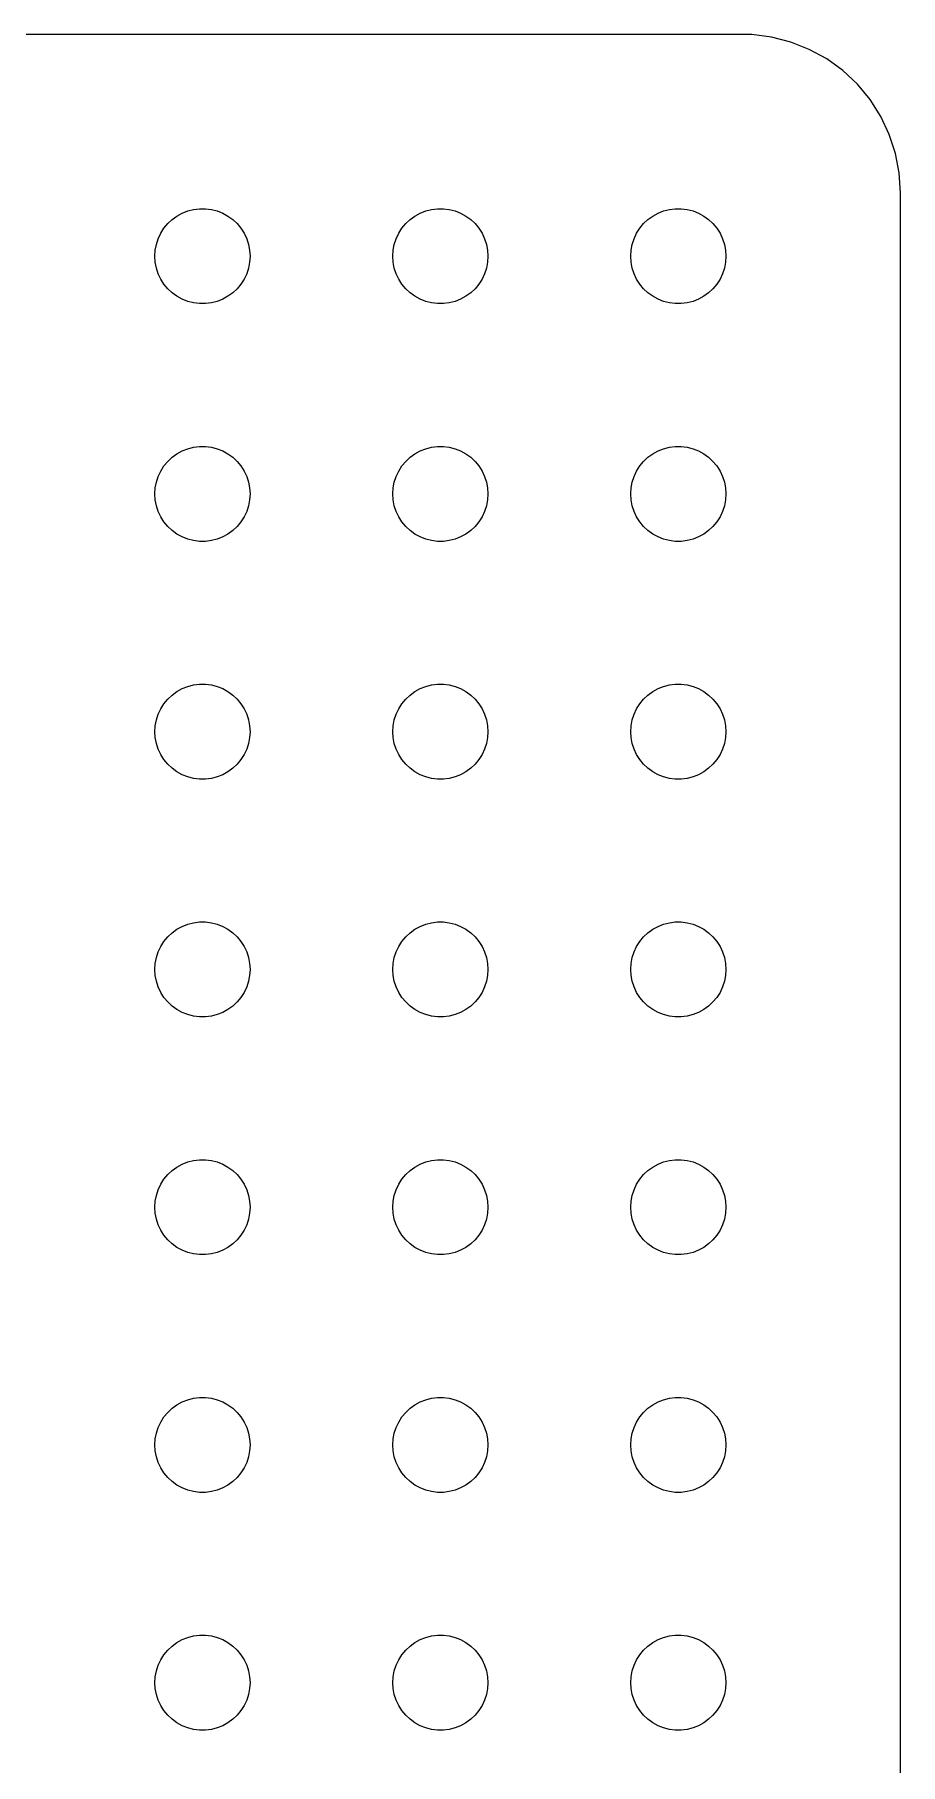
# Model space of a CAD drawing. Header units: metres. Extents: x -104 to 104, y -104 to 104.
# Drawn here: x 77.2 to 104.5, y 49.9 to 104.5 of the extents above; entities that cross this region are included whole.
import ezdxf

# ---------------------------------------------------------------- set-up
doc = ezdxf.new("R2010")
doc.units = ezdxf.units.M

msp = doc.modelspace()

# ---------------------------------------------------------------- linework, layer by layer
for p, q in [((99.8139, 104.49), (-99.8139, 104.49)), ((100.437, 104.411), (99.8139, 104.49)), ((101.045, 104.255), (100.437, 104.411)), ((101.629, 104.024), (101.045, 104.255)), ((102.179, 103.722), (101.629, 104.024)), ((102.687, 103.353), (102.179, 103.722)), ((103.145, 102.923), (102.687, 103.353)), ((103.545, 102.439), (103.145, 102.923)), ((103.882, 101.909), (103.545, 102.439)), ((104.149, 101.341), (103.882, 101.909)), ((104.343, 100.743), (104.149, 101.341)), ((104.461, 100.127), (104.343, 100.743)), ((104.5, 99.5), (104.461, 100.127)), ((104.5, -99.5), (104.5, 99.5)), ((81.6963, 98.7665), (81.8613, 98.8572)), ((81.8613, 98.8572), (82.0365, 98.9266)), ((82.0365, 98.9266), (82.2189, 98.9734)), ((82.2189, 98.9734), (82.4058, 98.997)), ((82.4058, 98.997), (82.5942, 98.997)), ((82.5942, 98.997), (82.7811, 98.9734)), ((82.7811, 98.9734), (82.9635, 98.9266)), ((82.9635, 98.9266), (83.1387, 98.8572)), ((83.1387, 98.8572), (83.3037, 98.7665)), ((89.1963, 98.7665), (89.3613, 98.8572)), ((89.3613, 98.8572), (89.5365, 98.9266)), ((89.5365, 98.9266), (89.7189, 98.9734)), ((89.7189, 98.9734), (89.9058, 98.997)), ((89.9058, 98.997), (90.0942, 98.997)), ((90.0942, 98.997), (90.2811, 98.9734)), ((90.2811, 98.9734), (90.4635, 98.9266)), ((90.4635, 98.9266), (90.6387, 98.8572)), ((90.6387, 98.8572), (90.8037, 98.7665)), ((96.6963, 98.7665), (96.8613, 98.8572)), ((96.8613, 98.8572), (97.0365, 98.9266)), ((97.0365, 98.9266), (97.2189, 98.9734)), ((97.2189, 98.9734), (97.4058, 98.997)), ((97.4058, 98.997), (97.5942, 98.997)), ((97.5942, 98.997), (97.7811, 98.9734)), ((97.7811, 98.9734), (97.9635, 98.9266)), ((97.9635, 98.9266), (98.1387, 98.8572)), ((98.1387, 98.8572), (98.3037, 98.7665)), ((81.1053, 98.0522), (81.1855, 98.2226)), ((81.1855, 98.2226), (81.2865, 98.3817)), ((81.2865, 98.3817), (81.4065, 98.5268)), ((81.4065, 98.5268), (81.5439, 98.6558)), ((81.5439, 98.6558), (81.6963, 98.7665)), ((83.3037, 98.7665), (83.4561, 98.6558)), ((83.4561, 98.6558), (83.5934, 98.5268)), ((83.5934, 98.5268), (83.7135, 98.3817)), ((83.7135, 98.3817), (83.8145, 98.2226)), ((83.8145, 98.2226), (83.8947, 98.0522)), ((88.6053, 98.0522), (88.6855, 98.2226)), ((88.6855, 98.2226), (88.7865, 98.3817)), ((88.7865, 98.3817), (88.9065, 98.5268)), ((88.9065, 98.5268), (89.0439, 98.6558)), ((89.0439, 98.6558), (89.1963, 98.7665)), ((90.8037, 98.7665), (90.9561, 98.6558)), ((90.9561, 98.6558), (91.0934, 98.5268)), ((91.0934, 98.5268), (91.2135, 98.3817)), ((91.2135, 98.3817), (91.3145, 98.2226)), ((91.3145, 98.2226), (91.3947, 98.0522)), ((96.1053, 98.0522), (96.1855, 98.2226)), ((96.1855, 98.2226), (96.2865, 98.3817)), ((96.2865, 98.3817), (96.4065, 98.5268)), ((96.4065, 98.5268), (96.5439, 98.6558)), ((96.5439, 98.6558), (96.6963, 98.7665)), ((98.3037, 98.7665), (98.4561, 98.6558)), ((98.4561, 98.6558), (98.5934, 98.5268)), ((98.5934, 98.5268), (98.7135, 98.3817)), ((98.7135, 98.3817), (98.8145, 98.2226)), ((98.8145, 98.2226), (98.8947, 98.0522)), ((81, 97.5), (81.0118, 97.688)), ((81.0118, 97.688), (81.0471, 97.873)), ((81.0471, 97.873), (81.1053, 98.0522)), ((83.8947, 98.0522), (83.9529, 97.873)), ((83.9529, 97.873), (83.9882, 97.688)), ((83.9882, 97.688), (84, 97.5)), ((88.5, 97.5), (88.5118, 97.688)), ((88.5118, 97.688), (88.5471, 97.873)), ((88.5471, 97.873), (88.6053, 98.0522)), ((91.3947, 98.0522), (91.4529, 97.873)), ((91.4529, 97.873), (91.4882, 97.688)), ((91.4882, 97.688), (91.5, 97.5)), ((96, 97.5), (96.0118, 97.688)), ((96.0118, 97.688), (96.0471, 97.873)), ((96.0471, 97.873), (96.1053, 98.0522)), ((98.8947, 98.0522), (98.9529, 97.873)), ((98.9529, 97.873), (98.9882, 97.688)), ((98.9882, 97.688), (99, 97.5)), ((81.0118, 97.312), (81, 97.5)), ((81.0471, 97.127), (81.0118, 97.312)), ((83.9882, 97.312), (83.9529, 97.127)), ((84, 97.5), (83.9882, 97.312)), ((88.5118, 97.312), (88.5, 97.5)), ((88.5471, 97.127), (88.5118, 97.312)), ((91.4882, 97.312), (91.4529, 97.127)), ((91.5, 97.5), (91.4882, 97.312)), ((96.0118, 97.312), (96, 97.5)), ((96.0471, 97.127), (96.0118, 97.312)), ((98.9882, 97.312), (98.9529, 97.127)), ((99, 97.5), (98.9882, 97.312)), ((81.1053, 96.9478), (81.0471, 97.127)), ((81.1855, 96.7774), (81.1053, 96.9478)), ((81.2865, 96.6183), (81.1855, 96.7774)), ((81.4065, 96.4732), (81.2865, 96.6183)), ((83.7135, 96.6183), (83.5934, 96.4732)), ((83.8145, 96.7774), (83.7135, 96.6183)), ((83.8947, 96.9478), (83.8145, 96.7774)), ((83.9529, 97.127), (83.8947, 96.9478)), ((88.6053, 96.9478), (88.5471, 97.127)), ((88.6855, 96.7774), (88.6053, 96.9478)), ((88.7865, 96.6183), (88.6855, 96.7774)), ((88.9065, 96.4732), (88.7865, 96.6183)), ((91.2135, 96.6183), (91.0934, 96.4732)), ((91.3145, 96.7774), (91.2135, 96.6183)), ((91.3947, 96.9478), (91.3145, 96.7774)), ((91.4529, 97.127), (91.3947, 96.9478)), ((96.1053, 96.9478), (96.0471, 97.127)), ((96.1855, 96.7774), (96.1053, 96.9478)), ((96.2865, 96.6183), (96.1855, 96.7774)), ((96.4065, 96.4732), (96.2865, 96.6183)), ((98.7135, 96.6183), (98.5934, 96.4732)), ((98.8145, 96.7774), (98.7135, 96.6183)), ((98.8947, 96.9478), (98.8145, 96.7774)), ((98.9529, 97.127), (98.8947, 96.9478)), ((81.5439, 96.3442), (81.4065, 96.4732)), ((81.6963, 96.2335), (81.5439, 96.3442)), ((81.8613, 96.1428), (81.6963, 96.2335)), ((82.0365, 96.0734), (81.8613, 96.1428)), ((82.2189, 96.0266), (82.0365, 96.0734)), ((82.9635, 96.0734), (82.7811, 96.0266)), ((83.1387, 96.1428), (82.9635, 96.0734)), ((83.3037, 96.2335), (83.1387, 96.1428)), ((83.4561, 96.3442), (83.3037, 96.2335)), ((83.5934, 96.4732), (83.4561, 96.3442)), ((89.0439, 96.3442), (88.9065, 96.4732)), ((89.1963, 96.2335), (89.0439, 96.3442)), ((89.3613, 96.1428), (89.1963, 96.2335)), ((89.5365, 96.0734), (89.3613, 96.1428)), ((89.7189, 96.0266), (89.5365, 96.0734)), ((90.4635, 96.0734), (90.2811, 96.0266)), ((90.6387, 96.1428), (90.4635, 96.0734)), ((90.8037, 96.2335), (90.6387, 96.1428)), ((90.9561, 96.3442), (90.8037, 96.2335)), ((91.0934, 96.4732), (90.9561, 96.3442)), ((96.5439, 96.3442), (96.4065, 96.4732)), ((96.6963, 96.2335), (96.5439, 96.3442)), ((96.8613, 96.1428), (96.6963, 96.2335)), ((97.0365, 96.0734), (96.8613, 96.1428)), ((97.2189, 96.0266), (97.0365, 96.0734)), ((97.9635, 96.0734), (97.7811, 96.0266)), ((98.1387, 96.1428), (97.9635, 96.0734)), ((98.3037, 96.2335), (98.1387, 96.1428)), ((98.4561, 96.3442), (98.3037, 96.2335)), ((98.5934, 96.4732), (98.4561, 96.3442)), ((82.4058, 96.003), (82.2189, 96.0266)), ((82.5942, 96.003), (82.4058, 96.003)), ((82.7811, 96.0266), (82.5942, 96.003)), ((89.9058, 96.003), (89.7189, 96.0266)), ((90.0942, 96.003), (89.9058, 96.003)), ((90.2811, 96.0266), (90.0942, 96.003)), ((97.4058, 96.003), (97.2189, 96.0266)), ((97.5942, 96.003), (97.4058, 96.003)), ((97.7811, 96.0266), (97.5942, 96.003)), ((81.4065, 91.0268), (81.5439, 91.1558)), ((81.5439, 91.1558), (81.6963, 91.2665)), ((81.6963, 91.2665), (81.8613, 91.3572)), ((81.8613, 91.3572), (82.0365, 91.4266)), ((82.0365, 91.4266), (82.2189, 91.4734)), ((82.2189, 91.4734), (82.4058, 91.497)), ((82.4058, 91.497), (82.5942, 91.497)), ((82.5942, 91.497), (82.7811, 91.4734)), ((82.7811, 91.4734), (82.9635, 91.4266)), ((82.9635, 91.4266), (83.1387, 91.3572)), ((83.1387, 91.3572), (83.3037, 91.2665)), ((83.3037, 91.2665), (83.4561, 91.1558)), ((83.4561, 91.1558), (83.5934, 91.0268)), ((88.9065, 91.0268), (89.0439, 91.1558)), ((89.0439, 91.1558), (89.1963, 91.2665)), ((89.1963, 91.2665), (89.3613, 91.3572)), ((89.3613, 91.3572), (89.5365, 91.4266)), ((89.5365, 91.4266), (89.7189, 91.4734)), ((89.7189, 91.4734), (89.9058, 91.497)), ((89.9058, 91.497), (90.0942, 91.497)), ((90.0942, 91.497), (90.2811, 91.4734)), ((90.2811, 91.4734), (90.4635, 91.4266)), ((90.4635, 91.4266), (90.6387, 91.3572)), ((90.6387, 91.3572), (90.8037, 91.2665)), ((90.8037, 91.2665), (90.9561, 91.1558)), ((90.9561, 91.1558), (91.0934, 91.0268)), ((96.4065, 91.0268), (96.5439, 91.1558)), ((96.5439, 91.1558), (96.6963, 91.2665)), ((96.6963, 91.2665), (96.8613, 91.3572)), ((96.8613, 91.3572), (97.0365, 91.4266)), ((97.0365, 91.4266), (97.2189, 91.4734)), ((97.2189, 91.4734), (97.4058, 91.497)), ((97.4058, 91.497), (97.5942, 91.497)), ((97.5942, 91.497), (97.7811, 91.4734)), ((97.7811, 91.4734), (97.9635, 91.4266)), ((97.9635, 91.4266), (98.1387, 91.3572)), ((98.1387, 91.3572), (98.3037, 91.2665)), ((98.3037, 91.2665), (98.4561, 91.1558)), ((98.4561, 91.1558), (98.5934, 91.0268)), ((81.1053, 90.5522), (81.1855, 90.7226)), ((81.1855, 90.7226), (81.2865, 90.8817)), ((81.2865, 90.8817), (81.4065, 91.0268)), ((83.5934, 91.0268), (83.7135, 90.8817)), ((83.7135, 90.8817), (83.8145, 90.7226)), ((83.8145, 90.7226), (83.8947, 90.5522)), ((88.6053, 90.5522), (88.6855, 90.7226)), ((88.6855, 90.7226), (88.7865, 90.8817)), ((88.7865, 90.8817), (88.9065, 91.0268)), ((91.0934, 91.0268), (91.2135, 90.8817)), ((91.2135, 90.8817), (91.3145, 90.7226)), ((91.3145, 90.7226), (91.3947, 90.5522)), ((96.1053, 90.5522), (96.1855, 90.7226)), ((96.1855, 90.7226), (96.2865, 90.8817)), ((96.2865, 90.8817), (96.4065, 91.0268)), ((98.5934, 91.0268), (98.7135, 90.8817)), ((98.7135, 90.8817), (98.8145, 90.7226)), ((98.8145, 90.7226), (98.8947, 90.5522)), ((81, 90), (81.0118, 90.188)), ((81.0118, 90.188), (81.0471, 90.373)), ((81.0471, 90.373), (81.1053, 90.5522)), ((83.8947, 90.5522), (83.9529, 90.373)), ((83.9529, 90.373), (83.9882, 90.188)), ((83.9882, 90.188), (84, 90)), ((88.5, 90), (88.5118, 90.188)), ((88.5118, 90.188), (88.5471, 90.373)), ((88.5471, 90.373), (88.6053, 90.5522)), ((91.3947, 90.5522), (91.4529, 90.373)), ((91.4529, 90.373), (91.4882, 90.188)), ((91.4882, 90.188), (91.5, 90)), ((96, 90), (96.0118, 90.188)), ((96.0118, 90.188), (96.0471, 90.373)), ((96.0471, 90.373), (96.1053, 90.5522)), ((98.8947, 90.5522), (98.9529, 90.373)), ((98.9529, 90.373), (98.9882, 90.188)), ((98.9882, 90.188), (99, 90)), ((81.0118, 89.812), (81, 90)), ((81.0471, 89.627), (81.0118, 89.812)), ((81.1053, 89.4478), (81.0471, 89.627)), ((83.9529, 89.627), (83.8947, 89.4478)), ((83.9882, 89.812), (83.9529, 89.627)), ((84, 90), (83.9882, 89.812)), ((88.5118, 89.812), (88.5, 90)), ((88.5471, 89.627), (88.5118, 89.812)), ((88.6053, 89.4478), (88.5471, 89.627)), ((91.4529, 89.627), (91.3947, 89.4478)), ((91.4882, 89.812), (91.4529, 89.627)), ((91.5, 90), (91.4882, 89.812)), ((96.0118, 89.812), (96, 90)), ((96.0471, 89.627), (96.0118, 89.812)), ((96.1053, 89.4478), (96.0471, 89.627)), ((98.9529, 89.627), (98.8947, 89.4478)), ((98.9882, 89.812), (98.9529, 89.627)), ((99, 90), (98.9882, 89.812)), ((81.1855, 89.2774), (81.1053, 89.4478)), ((81.2865, 89.1183), (81.1855, 89.2774)), ((81.4065, 88.9732), (81.2865, 89.1183)), ((81.5439, 88.8442), (81.4065, 88.9732)), ((83.5934, 88.9732), (83.4561, 88.8442)), ((83.7135, 89.1183), (83.5934, 88.9732)), ((83.8145, 89.2774), (83.7135, 89.1183)), ((83.8947, 89.4478), (83.8145, 89.2774)), ((88.6855, 89.2774), (88.6053, 89.4478)), ((88.7865, 89.1183), (88.6855, 89.2774)), ((88.9065, 88.9732), (88.7865, 89.1183)), ((89.0439, 88.8442), (88.9065, 88.9732)), ((91.0934, 88.9732), (90.9561, 88.8442)), ((91.2135, 89.1183), (91.0934, 88.9732)), ((91.3145, 89.2774), (91.2135, 89.1183)), ((91.3947, 89.4478), (91.3145, 89.2774)), ((96.1855, 89.2774), (96.1053, 89.4478)), ((96.2865, 89.1183), (96.1855, 89.2774)), ((96.4065, 88.9732), (96.2865, 89.1183)), ((96.5439, 88.8442), (96.4065, 88.9732)), ((98.5934, 88.9732), (98.4561, 88.8442)), ((98.7135, 89.1183), (98.5934, 88.9732)), ((98.8145, 89.2774), (98.7135, 89.1183)), ((98.8947, 89.4478), (98.8145, 89.2774)), ((81.6963, 88.7335), (81.5439, 88.8442)), ((81.8613, 88.6428), (81.6963, 88.7335)), ((82.0365, 88.5734), (81.8613, 88.6428)), ((82.2189, 88.5266), (82.0365, 88.5734)), ((82.4058, 88.503), (82.2189, 88.5266)), ((82.5942, 88.503), (82.4058, 88.503)), ((82.7811, 88.5266), (82.5942, 88.503)), ((82.9635, 88.5734), (82.7811, 88.5266)), ((83.1387, 88.6428), (82.9635, 88.5734)), ((83.3037, 88.7335), (83.1387, 88.6428)), ((83.4561, 88.8442), (83.3037, 88.7335)), ((89.1963, 88.7335), (89.0439, 88.8442)), ((89.3613, 88.6428), (89.1963, 88.7335)), ((89.5365, 88.5734), (89.3613, 88.6428)), ((89.7189, 88.5266), (89.5365, 88.5734)), ((89.9058, 88.503), (89.7189, 88.5266)), ((90.0942, 88.503), (89.9058, 88.503)), ((90.2811, 88.5266), (90.0942, 88.503)), ((90.4635, 88.5734), (90.2811, 88.5266)), ((90.6387, 88.6428), (90.4635, 88.5734)), ((90.8037, 88.7335), (90.6387, 88.6428)), ((90.9561, 88.8442), (90.8037, 88.7335)), ((96.6963, 88.7335), (96.5439, 88.8442)), ((96.8613, 88.6428), (96.6963, 88.7335)), ((97.0365, 88.5734), (96.8613, 88.6428)), ((97.2189, 88.5266), (97.0365, 88.5734)), ((97.4058, 88.503), (97.2189, 88.5266)), ((97.5942, 88.503), (97.4058, 88.503)), ((97.7811, 88.5266), (97.5942, 88.503)), ((97.9635, 88.5734), (97.7811, 88.5266)), ((98.1387, 88.6428), (97.9635, 88.5734)), ((98.3037, 88.7335), (98.1387, 88.6428)), ((98.4561, 88.8442), (98.3037, 88.7335)), ((81.2865, 83.3817), (81.4065, 83.5268)), ((81.4065, 83.5268), (81.5439, 83.6558)), ((81.5439, 83.6558), (81.6963, 83.7665)), ((81.6963, 83.7665), (81.8613, 83.8572)), ((81.8613, 83.8572), (82.0365, 83.9266)), ((82.0365, 83.9266), (82.2189, 83.9734)), ((82.2189, 83.9734), (82.4058, 83.997)), ((82.4058, 83.997), (82.5942, 83.997)), ((82.5942, 83.997), (82.7811, 83.9734)), ((82.7811, 83.9734), (82.9635, 83.9266)), ((82.9635, 83.9266), (83.1387, 83.8572)), ((83.1387, 83.8572), (83.3037, 83.7665)), ((83.3037, 83.7665), (83.4561, 83.6558)), ((83.4561, 83.6558), (83.5934, 83.5268)), ((83.5934, 83.5268), (83.7135, 83.3817)), ((88.7865, 83.3817), (88.9065, 83.5268)), ((88.9065, 83.5268), (89.0439, 83.6558)), ((89.0439, 83.6558), (89.1963, 83.7665)), ((89.1963, 83.7665), (89.3613, 83.8572)), ((89.3613, 83.8572), (89.5365, 83.9266)), ((89.5365, 83.9266), (89.7189, 83.9734)), ((89.7189, 83.9734), (89.9058, 83.997)), ((89.9058, 83.997), (90.0942, 83.997)), ((90.0942, 83.997), (90.2811, 83.9734)), ((90.2811, 83.9734), (90.4635, 83.9266)), ((90.4635, 83.9266), (90.6387, 83.8572)), ((90.6387, 83.8572), (90.8037, 83.7665)), ((90.8037, 83.7665), (90.9561, 83.6558)), ((90.9561, 83.6558), (91.0934, 83.5268)), ((91.0934, 83.5268), (91.2135, 83.3817)), ((96.2865, 83.3817), (96.4065, 83.5268)), ((96.4065, 83.5268), (96.5439, 83.6558)), ((96.5439, 83.6558), (96.6963, 83.7665)), ((96.6963, 83.7665), (96.8613, 83.8572)), ((96.8613, 83.8572), (97.0365, 83.9266)), ((97.0365, 83.9266), (97.2189, 83.9734)), ((97.2189, 83.9734), (97.4058, 83.997)), ((97.4058, 83.997), (97.5942, 83.997)), ((97.5942, 83.997), (97.7811, 83.9734)), ((97.7811, 83.9734), (97.9635, 83.9266)), ((97.9635, 83.9266), (98.1387, 83.8572)), ((98.1387, 83.8572), (98.3037, 83.7665)), ((98.3037, 83.7665), (98.4561, 83.6558)), ((98.4561, 83.6558), (98.5934, 83.5268)), ((98.5934, 83.5268), (98.7135, 83.3817)), ((81.0471, 82.873), (81.1053, 83.0522)), ((81.1053, 83.0522), (81.1855, 83.2226)), ((81.1855, 83.2226), (81.2865, 83.3817)), ((83.7135, 83.3817), (83.8145, 83.2226)), ((83.8145, 83.2226), (83.8947, 83.0522)), ((83.8947, 83.0522), (83.9529, 82.873)), ((88.5471, 82.873), (88.6053, 83.0522)), ((88.6053, 83.0522), (88.6855, 83.2226)), ((88.6855, 83.2226), (88.7865, 83.3817)), ((91.2135, 83.3817), (91.3145, 83.2226)), ((91.3145, 83.2226), (91.3947, 83.0522)), ((91.3947, 83.0522), (91.4529, 82.873)), ((96.0471, 82.873), (96.1053, 83.0522)), ((96.1053, 83.0522), (96.1855, 83.2226)), ((96.1855, 83.2226), (96.2865, 83.3817)), ((98.7135, 83.3817), (98.8145, 83.2226)), ((98.8145, 83.2226), (98.8947, 83.0522)), ((98.8947, 83.0522), (98.9529, 82.873)), ((81, 82.5), (81.0118, 82.688)), ((81.0118, 82.312), (81, 82.5)), ((81.0118, 82.688), (81.0471, 82.873)), ((83.9529, 82.873), (83.9882, 82.688)), ((83.9882, 82.688), (84, 82.5)), ((84, 82.5), (83.9882, 82.312)), ((88.5, 82.5), (88.5118, 82.688)), ((88.5118, 82.312), (88.5, 82.5)), ((88.5118, 82.688), (88.5471, 82.873)), ((91.4529, 82.873), (91.4882, 82.688)), ((91.4882, 82.688), (91.5, 82.5)), ((91.5, 82.5), (91.4882, 82.312)), ((96, 82.5), (96.0118, 82.688)), ((96.0118, 82.312), (96, 82.5)), ((96.0118, 82.688), (96.0471, 82.873)), ((98.9529, 82.873), (98.9882, 82.688)), ((98.9882, 82.688), (99, 82.5)), ((99, 82.5), (98.9882, 82.312)), ((81.0471, 82.127), (81.0118, 82.312)), ((81.1053, 81.9478), (81.0471, 82.127)), ((81.1855, 81.7774), (81.1053, 81.9478)), ((83.8947, 81.9478), (83.8145, 81.7774)), ((83.9529, 82.127), (83.8947, 81.9478)), ((83.9882, 82.312), (83.9529, 82.127)), ((88.5471, 82.127), (88.5118, 82.312)), ((88.6053, 81.9478), (88.5471, 82.127)), ((88.6855, 81.7774), (88.6053, 81.9478)), ((91.3947, 81.9478), (91.3145, 81.7774)), ((91.4529, 82.127), (91.3947, 81.9478)), ((91.4882, 82.312), (91.4529, 82.127)), ((96.0471, 82.127), (96.0118, 82.312)), ((96.1053, 81.9478), (96.0471, 82.127)), ((96.1855, 81.7774), (96.1053, 81.9478)), ((98.8947, 81.9478), (98.8145, 81.7774)), ((98.9529, 82.127), (98.8947, 81.9478)), ((98.9882, 82.312), (98.9529, 82.127)), ((81.2865, 81.6183), (81.1855, 81.7774)), ((81.4065, 81.4732), (81.2865, 81.6183)), ((81.5439, 81.3442), (81.4065, 81.4732)), ((81.6963, 81.2335), (81.5439, 81.3442)), ((83.4561, 81.3442), (83.3037, 81.2335)), ((83.5934, 81.4732), (83.4561, 81.3442)), ((83.7135, 81.6183), (83.5934, 81.4732)), ((83.8145, 81.7774), (83.7135, 81.6183)), ((88.7865, 81.6183), (88.6855, 81.7774)), ((88.9065, 81.4732), (88.7865, 81.6183)), ((89.0439, 81.3442), (88.9065, 81.4732)), ((89.1963, 81.2335), (89.0439, 81.3442)), ((90.9561, 81.3442), (90.8037, 81.2335)), ((91.0934, 81.4732), (90.9561, 81.3442)), ((91.2135, 81.6183), (91.0934, 81.4732)), ((91.3145, 81.7774), (91.2135, 81.6183)), ((96.2865, 81.6183), (96.1855, 81.7774)), ((96.4065, 81.4732), (96.2865, 81.6183)), ((96.5439, 81.3442), (96.4065, 81.4732)), ((96.6963, 81.2335), (96.5439, 81.3442)), ((98.4561, 81.3442), (98.3037, 81.2335)), ((98.5934, 81.4732), (98.4561, 81.3442)), ((98.7135, 81.6183), (98.5934, 81.4732)), ((98.8145, 81.7774), (98.7135, 81.6183)), ((81.8613, 81.1428), (81.6963, 81.2335)), ((82.0365, 81.0734), (81.8613, 81.1428)), ((82.2189, 81.0266), (82.0365, 81.0734)), ((82.4058, 81.003), (82.2189, 81.0266)), ((82.5942, 81.003), (82.4058, 81.003)), ((82.7811, 81.0266), (82.5942, 81.003)), ((82.9635, 81.0734), (82.7811, 81.0266)), ((83.1387, 81.1428), (82.9635, 81.0734)), ((83.3037, 81.2335), (83.1387, 81.1428)), ((89.3613, 81.1428), (89.1963, 81.2335)), ((89.5365, 81.0734), (89.3613, 81.1428)), ((89.7189, 81.0266), (89.5365, 81.0734)), ((89.9058, 81.003), (89.7189, 81.0266)), ((90.0942, 81.003), (89.9058, 81.003)), ((90.2811, 81.0266), (90.0942, 81.003)), ((90.4635, 81.0734), (90.2811, 81.0266)), ((90.6387, 81.1428), (90.4635, 81.0734)), ((90.8037, 81.2335), (90.6387, 81.1428)), ((96.8613, 81.1428), (96.6963, 81.2335)), ((97.0365, 81.0734), (96.8613, 81.1428)), ((97.2189, 81.0266), (97.0365, 81.0734)), ((97.4058, 81.003), (97.2189, 81.0266)), ((97.5942, 81.003), (97.4058, 81.003)), ((97.7811, 81.0266), (97.5942, 81.003)), ((97.9635, 81.0734), (97.7811, 81.0266)), ((98.1387, 81.1428), (97.9635, 81.0734)), ((98.3037, 81.2335), (98.1387, 81.1428)), ((81.8613, 76.3572), (82.0365, 76.4266)), ((82.0365, 76.4266), (82.2189, 76.4734)), ((82.2189, 76.4734), (82.4058, 76.497)), ((82.4058, 76.497), (82.5942, 76.497)), ((82.5942, 76.497), (82.7811, 76.4734)), ((82.7811, 76.4734), (82.9635, 76.4266)), ((82.9635, 76.4266), (83.1387, 76.3572)), ((89.3613, 76.3572), (89.5365, 76.4266)), ((89.5365, 76.4266), (89.7189, 76.4734)), ((89.7189, 76.4734), (89.9058, 76.497)), ((89.9058, 76.497), (90.0942, 76.497)), ((90.0942, 76.497), (90.2811, 76.4734)), ((90.2811, 76.4734), (90.4635, 76.4266)), ((90.4635, 76.4266), (90.6387, 76.3572)), ((96.8613, 76.3572), (97.0365, 76.4266)), ((97.0365, 76.4266), (97.2189, 76.4734)), ((97.2189, 76.4734), (97.4058, 76.497)), ((97.4058, 76.497), (97.5942, 76.497)), ((97.5942, 76.497), (97.7811, 76.4734)), ((97.7811, 76.4734), (97.9635, 76.4266)), ((97.9635, 76.4266), (98.1387, 76.3572)), ((81.1855, 75.7226), (81.2865, 75.8817)), ((81.2865, 75.8817), (81.4065, 76.0268)), ((81.4065, 76.0268), (81.5439, 76.1558)), ((81.5439, 76.1558), (81.6963, 76.2665)), ((81.6963, 76.2665), (81.8613, 76.3572)), ((83.1387, 76.3572), (83.3037, 76.2665)), ((83.3037, 76.2665), (83.4561, 76.1558)), ((83.4561, 76.1558), (83.5934, 76.0268)), ((83.5934, 76.0268), (83.7135, 75.8817)), ((83.7135, 75.8817), (83.8145, 75.7226)), ((88.6855, 75.7226), (88.7865, 75.8817)), ((88.7865, 75.8817), (88.9065, 76.0268)), ((88.9065, 76.0268), (89.0439, 76.1558)), ((89.0439, 76.1558), (89.1963, 76.2665)), ((89.1963, 76.2665), (89.3613, 76.3572)), ((90.6387, 76.3572), (90.8037, 76.2665)), ((90.8037, 76.2665), (90.9561, 76.1558)), ((90.9561, 76.1558), (91.0934, 76.0268)), ((91.0934, 76.0268), (91.2135, 75.8817)), ((91.2135, 75.8817), (91.3145, 75.7226)), ((96.1855, 75.7226), (96.2865, 75.8817)), ((96.2865, 75.8817), (96.4065, 76.0268)), ((96.4065, 76.0268), (96.5439, 76.1558)), ((96.5439, 76.1558), (96.6963, 76.2665)), ((96.6963, 76.2665), (96.8613, 76.3572)), ((98.1387, 76.3572), (98.3037, 76.2665)), ((98.3037, 76.2665), (98.4561, 76.1558)), ((98.4561, 76.1558), (98.5934, 76.0268)), ((98.5934, 76.0268), (98.7135, 75.8817)), ((98.7135, 75.8817), (98.8145, 75.7226)), ((81.0118, 75.188), (81.0471, 75.373)), ((81.0471, 75.373), (81.1053, 75.5522)), ((81.1053, 75.5522), (81.1855, 75.7226)), ((83.8145, 75.7226), (83.8947, 75.5522)), ((83.8947, 75.5522), (83.9529, 75.373)), ((83.9529, 75.373), (83.9882, 75.188)), ((88.5118, 75.188), (88.5471, 75.373)), ((88.5471, 75.373), (88.6053, 75.5522)), ((88.6053, 75.5522), (88.6855, 75.7226)), ((91.3145, 75.7226), (91.3947, 75.5522)), ((91.3947, 75.5522), (91.4529, 75.373)), ((91.4529, 75.373), (91.4882, 75.188)), ((96.0118, 75.188), (96.0471, 75.373)), ((96.0471, 75.373), (96.1053, 75.5522)), ((96.1053, 75.5522), (96.1855, 75.7226)), ((98.8145, 75.7226), (98.8947, 75.5522)), ((98.8947, 75.5522), (98.9529, 75.373)), ((98.9529, 75.373), (98.9882, 75.188)), ((81, 75), (81.0118, 75.188)), ((81.0118, 74.812), (81, 75)), ((81.0471, 74.627), (81.0118, 74.812)), ((83.9882, 74.812), (83.9529, 74.627)), ((83.9882, 75.188), (84, 75)), ((84, 75), (83.9882, 74.812)), ((88.5, 75), (88.5118, 75.188)), ((88.5118, 74.812), (88.5, 75)), ((88.5471, 74.627), (88.5118, 74.812)), ((91.4882, 74.812), (91.4529, 74.627)), ((91.4882, 75.188), (91.5, 75)), ((91.5, 75), (91.4882, 74.812)), ((96, 75), (96.0118, 75.188)), ((96.0118, 74.812), (96, 75)), ((96.0471, 74.627), (96.0118, 74.812)), ((98.9882, 74.812), (98.9529, 74.627)), ((98.9882, 75.188), (99, 75)), ((99, 75), (98.9882, 74.812)), ((81.1053, 74.4478), (81.0471, 74.627)), ((81.1855, 74.2774), (81.1053, 74.4478)), ((81.2865, 74.1183), (81.1855, 74.2774)), ((83.8145, 74.2774), (83.7135, 74.1183)), ((83.8947, 74.4478), (83.8145, 74.2774)), ((83.9529, 74.627), (83.8947, 74.4478)), ((88.6053, 74.4478), (88.5471, 74.627)), ((88.6855, 74.2774), (88.6053, 74.4478)), ((88.7865, 74.1183), (88.6855, 74.2774)), ((91.3145, 74.2774), (91.2135, 74.1183)), ((91.3947, 74.4478), (91.3145, 74.2774)), ((91.4529, 74.627), (91.3947, 74.4478)), ((96.1053, 74.4478), (96.0471, 74.627)), ((96.1855, 74.2774), (96.1053, 74.4478)), ((96.2865, 74.1183), (96.1855, 74.2774)), ((98.8145, 74.2774), (98.7135, 74.1183)), ((98.8947, 74.4478), (98.8145, 74.2774)), ((98.9529, 74.627), (98.8947, 74.4478)), ((81.4065, 73.9732), (81.2865, 74.1183)), ((81.5439, 73.8442), (81.4065, 73.9732)), ((81.6963, 73.7335), (81.5439, 73.8442)), ((81.8613, 73.6428), (81.6963, 73.7335)), ((83.3037, 73.7335), (83.1387, 73.6428)), ((83.4561, 73.8442), (83.3037, 73.7335)), ((83.5934, 73.9732), (83.4561, 73.8442)), ((83.7135, 74.1183), (83.5934, 73.9732)), ((88.9065, 73.9732), (88.7865, 74.1183)), ((89.0439, 73.8442), (88.9065, 73.9732)), ((89.1963, 73.7335), (89.0439, 73.8442)), ((89.3613, 73.6428), (89.1963, 73.7335)), ((90.8037, 73.7335), (90.6387, 73.6428)), ((90.9561, 73.8442), (90.8037, 73.7335)), ((91.0934, 73.9732), (90.9561, 73.8442)), ((91.2135, 74.1183), (91.0934, 73.9732)), ((96.4065, 73.9732), (96.2865, 74.1183)), ((96.5439, 73.8442), (96.4065, 73.9732)), ((96.6963, 73.7335), (96.5439, 73.8442)), ((96.8613, 73.6428), (96.6963, 73.7335)), ((98.3037, 73.7335), (98.1387, 73.6428)), ((98.4561, 73.8442), (98.3037, 73.7335)), ((98.5934, 73.9732), (98.4561, 73.8442)), ((98.7135, 74.1183), (98.5934, 73.9732)), ((82.0365, 73.5734), (81.8613, 73.6428)), ((82.2189, 73.5266), (82.0365, 73.5734)), ((82.4058, 73.503), (82.2189, 73.5266)), ((82.5942, 73.503), (82.4058, 73.503)), ((82.7811, 73.5266), (82.5942, 73.503)), ((82.9635, 73.5734), (82.7811, 73.5266)), ((83.1387, 73.6428), (82.9635, 73.5734)), ((89.5365, 73.5734), (89.3613, 73.6428)), ((89.7189, 73.5266), (89.5365, 73.5734)), ((89.9058, 73.503), (89.7189, 73.5266)), ((90.0942, 73.503), (89.9058, 73.503)), ((90.2811, 73.5266), (90.0942, 73.503)), ((90.4635, 73.5734), (90.2811, 73.5266)), ((90.6387, 73.6428), (90.4635, 73.5734)), ((97.0365, 73.5734), (96.8613, 73.6428)), ((97.2189, 73.5266), (97.0365, 73.5734)), ((97.4058, 73.503), (97.2189, 73.5266)), ((97.5942, 73.503), (97.4058, 73.503)), ((97.7811, 73.5266), (97.5942, 73.503)), ((97.9635, 73.5734), (97.7811, 73.5266)), ((98.1387, 73.6428), (97.9635, 73.5734)), ((81.5439, 68.6558), (81.6963, 68.7665)), ((81.6963, 68.7665), (81.8613, 68.8572)), ((81.8613, 68.8572), (82.0365, 68.9266)), ((82.0365, 68.9266), (82.2189, 68.9734)), ((82.2189, 68.9734), (82.4058, 68.997)), ((82.4058, 68.997), (82.5942, 68.997)), ((82.5942, 68.997), (82.7811, 68.9734)), ((82.7811, 68.9734), (82.9635, 68.9266)), ((82.9635, 68.9266), (83.1387, 68.8572)), ((83.1387, 68.8572), (83.3037, 68.7665)), ((83.3037, 68.7665), (83.4561, 68.6558)), ((89.0439, 68.6558), (89.1963, 68.7665)), ((89.1963, 68.7665), (89.3613, 68.8572)), ((89.3613, 68.8572), (89.5365, 68.9266)), ((89.5365, 68.9266), (89.7189, 68.9734)), ((89.7189, 68.9734), (89.9058, 68.997)), ((89.9058, 68.997), (90.0942, 68.997)), ((90.0942, 68.997), (90.2811, 68.9734)), ((90.2811, 68.9734), (90.4635, 68.9266)), ((90.4635, 68.9266), (90.6387, 68.8572)), ((90.6387, 68.8572), (90.8037, 68.7665)), ((90.8037, 68.7665), (90.9561, 68.6558)), ((96.5439, 68.6558), (96.6963, 68.7665)), ((96.6963, 68.7665), (96.8613, 68.8572)), ((96.8613, 68.8572), (97.0365, 68.9266)), ((97.0365, 68.9266), (97.2189, 68.9734)), ((97.2189, 68.9734), (97.4058, 68.997)), ((97.4058, 68.997), (97.5942, 68.997)), ((97.5942, 68.997), (97.7811, 68.9734)), ((97.7811, 68.9734), (97.9635, 68.9266)), ((97.9635, 68.9266), (98.1387, 68.8572)), ((98.1387, 68.8572), (98.3037, 68.7665)), ((98.3037, 68.7665), (98.4561, 68.6558)), ((81.1053, 68.0522), (81.1855, 68.2226)), ((81.1855, 68.2226), (81.2865, 68.3817)), ((81.2865, 68.3817), (81.4065, 68.5268)), ((81.4065, 68.5268), (81.5439, 68.6558)), ((83.4561, 68.6558), (83.5934, 68.5268)), ((83.5934, 68.5268), (83.7135, 68.3817)), ((83.7135, 68.3817), (83.8145, 68.2226)), ((83.8145, 68.2226), (83.8947, 68.0522)), ((88.6053, 68.0522), (88.6855, 68.2226)), ((88.6855, 68.2226), (88.7865, 68.3817)), ((88.7865, 68.3817), (88.9065, 68.5268)), ((88.9065, 68.5268), (89.0439, 68.6558)), ((90.9561, 68.6558), (91.0934, 68.5268)), ((91.0934, 68.5268), (91.2135, 68.3817)), ((91.2135, 68.3817), (91.3145, 68.2226)), ((91.3145, 68.2226), (91.3947, 68.0522)), ((96.1053, 68.0522), (96.1855, 68.2226)), ((96.1855, 68.2226), (96.2865, 68.3817)), ((96.2865, 68.3817), (96.4065, 68.5268)), ((96.4065, 68.5268), (96.5439, 68.6558)), ((98.4561, 68.6558), (98.5934, 68.5268)), ((98.5934, 68.5268), (98.7135, 68.3817)), ((98.7135, 68.3817), (98.8145, 68.2226)), ((98.8145, 68.2226), (98.8947, 68.0522)), ((81, 67.5), (81.0118, 67.688)), ((81.0118, 67.688), (81.0471, 67.873)), ((81.0471, 67.873), (81.1053, 68.0522)), ((83.8947, 68.0522), (83.9529, 67.873)), ((83.9529, 67.873), (83.9882, 67.688)), ((83.9882, 67.688), (84, 67.5)), ((88.5, 67.5), (88.5118, 67.688)), ((88.5118, 67.688), (88.5471, 67.873)), ((88.5471, 67.873), (88.6053, 68.0522)), ((91.3947, 68.0522), (91.4529, 67.873)), ((91.4529, 67.873), (91.4882, 67.688)), ((91.4882, 67.688), (91.5, 67.5)), ((96, 67.5), (96.0118, 67.688)), ((96.0118, 67.688), (96.0471, 67.873)), ((96.0471, 67.873), (96.1053, 68.0522)), ((98.8947, 68.0522), (98.9529, 67.873)), ((98.9529, 67.873), (98.9882, 67.688)), ((98.9882, 67.688), (99, 67.5)), ((81.0118, 67.312), (81, 67.5)), ((81.0471, 67.127), (81.0118, 67.312)), ((81.1053, 66.9478), (81.0471, 67.127)), ((83.9529, 67.127), (83.8947, 66.9478)), ((83.9882, 67.312), (83.9529, 67.127)), ((84, 67.5), (83.9882, 67.312)), ((88.5118, 67.312), (88.5, 67.5)), ((88.5471, 67.127), (88.5118, 67.312)), ((88.6053, 66.9478), (88.5471, 67.127)), ((91.4529, 67.127), (91.3947, 66.9478)), ((91.4882, 67.312), (91.4529, 67.127)), ((91.5, 67.5), (91.4882, 67.312)), ((96.0118, 67.312), (96, 67.5)), ((96.0471, 67.127), (96.0118, 67.312)), ((96.1053, 66.9478), (96.0471, 67.127)), ((98.9529, 67.127), (98.8947, 66.9478)), ((98.9882, 67.312), (98.9529, 67.127)), ((99, 67.5), (98.9882, 67.312)), ((81.1855, 66.7774), (81.1053, 66.9478)), ((81.2865, 66.6183), (81.1855, 66.7774)), ((81.4065, 66.4732), (81.2865, 66.6183)), ((83.7135, 66.6183), (83.5934, 66.4732)), ((83.8145, 66.7774), (83.7135, 66.6183)), ((83.8947, 66.9478), (83.8145, 66.7774)), ((88.6855, 66.7774), (88.6053, 66.9478)), ((88.7865, 66.6183), (88.6855, 66.7774)), ((88.9065, 66.4732), (88.7865, 66.6183)), ((91.2135, 66.6183), (91.0934, 66.4732)), ((91.3145, 66.7774), (91.2135, 66.6183)), ((91.3947, 66.9478), (91.3145, 66.7774)), ((96.1855, 66.7774), (96.1053, 66.9478)), ((96.2865, 66.6183), (96.1855, 66.7774)), ((96.4065, 66.4732), (96.2865, 66.6183)), ((98.7135, 66.6183), (98.5934, 66.4732)), ((98.8145, 66.7774), (98.7135, 66.6183)), ((98.8947, 66.9478), (98.8145, 66.7774)), ((81.5439, 66.3442), (81.4065, 66.4732)), ((81.6963, 66.2335), (81.5439, 66.3442)), ((81.8613, 66.1428), (81.6963, 66.2335)), ((82.0365, 66.0734), (81.8613, 66.1428)), ((82.2189, 66.0266), (82.0365, 66.0734)), ((82.9635, 66.0734), (82.7811, 66.0266)), ((83.1387, 66.1428), (82.9635, 66.0734)), ((83.3037, 66.2335), (83.1387, 66.1428)), ((83.4561, 66.3442), (83.3037, 66.2335)), ((83.5934, 66.4732), (83.4561, 66.3442)), ((89.0439, 66.3442), (88.9065, 66.4732)), ((89.1963, 66.2335), (89.0439, 66.3442)), ((89.3613, 66.1428), (89.1963, 66.2335)), ((89.5365, 66.0734), (89.3613, 66.1428)), ((89.7189, 66.0266), (89.5365, 66.0734)), ((90.4635, 66.0734), (90.2811, 66.0266)), ((90.6387, 66.1428), (90.4635, 66.0734)), ((90.8037, 66.2335), (90.6387, 66.1428)), ((90.9561, 66.3442), (90.8037, 66.2335)), ((91.0934, 66.4732), (90.9561, 66.3442)), ((96.5439, 66.3442), (96.4065, 66.4732)), ((96.6963, 66.2335), (96.5439, 66.3442)), ((96.8613, 66.1428), (96.6963, 66.2335)), ((97.0365, 66.0734), (96.8613, 66.1428)), ((97.2189, 66.0266), (97.0365, 66.0734)), ((97.9635, 66.0734), (97.7811, 66.0266)), ((98.1387, 66.1428), (97.9635, 66.0734)), ((98.3037, 66.2335), (98.1387, 66.1428)), ((98.4561, 66.3442), (98.3037, 66.2335)), ((98.5934, 66.4732), (98.4561, 66.3442)), ((82.4058, 66.003), (82.2189, 66.0266)), ((82.5942, 66.003), (82.4058, 66.003)), ((82.7811, 66.0266), (82.5942, 66.003)), ((89.9058, 66.003), (89.7189, 66.0266)), ((90.0942, 66.003), (89.9058, 66.003)), ((90.2811, 66.0266), (90.0942, 66.003)), ((97.4058, 66.003), (97.2189, 66.0266)), ((97.5942, 66.003), (97.4058, 66.003)), ((97.7811, 66.0266), (97.5942, 66.003)), ((81.4065, 61.0268), (81.5439, 61.1558)), ((81.5439, 61.1558), (81.6963, 61.2665)), ((81.6963, 61.2665), (81.8613, 61.3572)), ((81.8613, 61.3572), (82.0365, 61.4266)), ((82.0365, 61.4266), (82.2189, 61.4734)), ((82.2189, 61.4734), (82.4058, 61.497)), ((82.4058, 61.497), (82.5942, 61.497)), ((82.5942, 61.497), (82.7811, 61.4734)), ((82.7811, 61.4734), (82.9635, 61.4266)), ((82.9635, 61.4266), (83.1387, 61.3572)), ((83.1387, 61.3572), (83.3037, 61.2665)), ((83.3037, 61.2665), (83.4561, 61.1558)), ((83.4561, 61.1558), (83.5934, 61.0268)), ((88.9065, 61.0268), (89.0439, 61.1558)), ((89.0439, 61.1558), (89.1963, 61.2665)), ((89.1963, 61.2665), (89.3613, 61.3572)), ((89.3613, 61.3572), (89.5365, 61.4266)), ((89.5365, 61.4266), (89.7189, 61.4734)), ((89.7189, 61.4734), (89.9058, 61.497)), ((89.9058, 61.497), (90.0942, 61.497)), ((90.0942, 61.497), (90.2811, 61.4734)), ((90.2811, 61.4734), (90.4635, 61.4266)), ((90.4635, 61.4266), (90.6387, 61.3572)), ((90.6387, 61.3572), (90.8037, 61.2665)), ((90.8037, 61.2665), (90.9561, 61.1558)), ((90.9561, 61.1558), (91.0934, 61.0268)), ((96.4065, 61.0268), (96.5439, 61.1558)), ((96.5439, 61.1558), (96.6963, 61.2665)), ((96.6963, 61.2665), (96.8613, 61.3572)), ((96.8613, 61.3572), (97.0365, 61.4266)), ((97.0365, 61.4266), (97.2189, 61.4734)), ((97.2189, 61.4734), (97.4058, 61.497)), ((97.4058, 61.497), (97.5942, 61.497)), ((97.5942, 61.497), (97.7811, 61.4734)), ((97.7811, 61.4734), (97.9635, 61.4266)), ((97.9635, 61.4266), (98.1387, 61.3572)), ((98.1387, 61.3572), (98.3037, 61.2665)), ((98.3037, 61.2665), (98.4561, 61.1558)), ((98.4561, 61.1558), (98.5934, 61.0268)), ((81.1053, 60.5522), (81.1855, 60.7226)), ((81.1855, 60.7226), (81.2865, 60.8817)), ((81.2865, 60.8817), (81.4065, 61.0268)), ((83.5934, 61.0268), (83.7135, 60.8817)), ((83.7135, 60.8817), (83.8145, 60.7226)), ((83.8145, 60.7226), (83.8947, 60.5522)), ((88.6053, 60.5522), (88.6855, 60.7226)), ((88.6855, 60.7226), (88.7865, 60.8817)), ((88.7865, 60.8817), (88.9065, 61.0268)), ((91.0934, 61.0268), (91.2135, 60.8817)), ((91.2135, 60.8817), (91.3145, 60.7226)), ((91.3145, 60.7226), (91.3947, 60.5522)), ((96.1053, 60.5522), (96.1855, 60.7226)), ((96.1855, 60.7226), (96.2865, 60.8817)), ((96.2865, 60.8817), (96.4065, 61.0268)), ((98.5934, 61.0268), (98.7135, 60.8817)), ((98.7135, 60.8817), (98.8145, 60.7226)), ((98.8145, 60.7226), (98.8947, 60.5522)), ((81, 60), (81.0118, 60.188)), ((81.0118, 60.188), (81.0471, 60.373)), ((81.0471, 60.373), (81.1053, 60.5522)), ((83.8947, 60.5522), (83.9529, 60.373)), ((83.9529, 60.373), (83.9882, 60.188)), ((83.9882, 60.188), (84, 60)), ((88.5, 60), (88.5118, 60.188)), ((88.5118, 60.188), (88.5471, 60.373)), ((88.5471, 60.373), (88.6053, 60.5522)), ((91.3947, 60.5522), (91.4529, 60.373)), ((91.4529, 60.373), (91.4882, 60.188)), ((91.4882, 60.188), (91.5, 60)), ((96, 60), (96.0118, 60.188)), ((96.0118, 60.188), (96.0471, 60.373)), ((96.0471, 60.373), (96.1053, 60.5522)), ((98.8947, 60.5522), (98.9529, 60.373)), ((98.9529, 60.373), (98.9882, 60.188)), ((98.9882, 60.188), (99, 60)), ((81.0118, 59.812), (81, 60)), ((81.0471, 59.627), (81.0118, 59.812)), ((81.1053, 59.4478), (81.0471, 59.627)), ((83.9529, 59.627), (83.8947, 59.4478)), ((83.9882, 59.812), (83.9529, 59.627)), ((84, 60), (83.9882, 59.812)), ((88.5118, 59.812), (88.5, 60)), ((88.5471, 59.627), (88.5118, 59.812)), ((88.6053, 59.4478), (88.5471, 59.627)), ((91.4529, 59.627), (91.3947, 59.4478)), ((91.4882, 59.812), (91.4529, 59.627)), ((91.5, 60), (91.4882, 59.812)), ((96.0118, 59.812), (96, 60)), ((96.0471, 59.627), (96.0118, 59.812)), ((96.1053, 59.4478), (96.0471, 59.627)), ((98.9529, 59.627), (98.8947, 59.4478)), ((98.9882, 59.812), (98.9529, 59.627)), ((99, 60), (98.9882, 59.812)), ((81.1855, 59.2774), (81.1053, 59.4478)), ((81.2865, 59.1183), (81.1855, 59.2774)), ((81.4065, 58.9732), (81.2865, 59.1183)), ((81.5439, 58.8442), (81.4065, 58.9732)), ((83.5934, 58.9732), (83.4561, 58.8442)), ((83.7135, 59.1183), (83.5934, 58.9732)), ((83.8145, 59.2774), (83.7135, 59.1183)), ((83.8947, 59.4478), (83.8145, 59.2774)), ((88.6855, 59.2774), (88.6053, 59.4478)), ((88.7865, 59.1183), (88.6855, 59.2774)), ((88.9065, 58.9732), (88.7865, 59.1183)), ((89.0439, 58.8442), (88.9065, 58.9732)), ((91.0934, 58.9732), (90.9561, 58.8442)), ((91.2135, 59.1183), (91.0934, 58.9732)), ((91.3145, 59.2774), (91.2135, 59.1183)), ((91.3947, 59.4478), (91.3145, 59.2774)), ((96.1855, 59.2774), (96.1053, 59.4478)), ((96.2865, 59.1183), (96.1855, 59.2774)), ((96.4065, 58.9732), (96.2865, 59.1183)), ((96.5439, 58.8442), (96.4065, 58.9732)), ((98.5934, 58.9732), (98.4561, 58.8442)), ((98.7135, 59.1183), (98.5934, 58.9732)), ((98.8145, 59.2774), (98.7135, 59.1183)), ((98.8947, 59.4478), (98.8145, 59.2774)), ((81.6963, 58.7335), (81.5439, 58.8442)), ((81.8613, 58.6428), (81.6963, 58.7335)), ((82.0365, 58.5734), (81.8613, 58.6428)), ((82.2189, 58.5266), (82.0365, 58.5734)), ((82.4058, 58.503), (82.2189, 58.5266)), ((82.5942, 58.503), (82.4058, 58.503)), ((82.7811, 58.5266), (82.5942, 58.503)), ((82.9635, 58.5734), (82.7811, 58.5266)), ((83.1387, 58.6428), (82.9635, 58.5734)), ((83.3037, 58.7335), (83.1387, 58.6428)), ((83.4561, 58.8442), (83.3037, 58.7335)), ((89.1963, 58.7335), (89.0439, 58.8442)), ((89.3613, 58.6428), (89.1963, 58.7335)), ((89.5365, 58.5734), (89.3613, 58.6428)), ((89.7189, 58.5266), (89.5365, 58.5734)), ((89.9058, 58.503), (89.7189, 58.5266)), ((90.0942, 58.503), (89.9058, 58.503)), ((90.2811, 58.5266), (90.0942, 58.503)), ((90.4635, 58.5734), (90.2811, 58.5266)), ((90.6387, 58.6428), (90.4635, 58.5734)), ((90.8037, 58.7335), (90.6387, 58.6428)), ((90.9561, 58.8442), (90.8037, 58.7335)), ((96.6963, 58.7335), (96.5439, 58.8442)), ((96.8613, 58.6428), (96.6963, 58.7335)), ((97.0365, 58.5734), (96.8613, 58.6428)), ((97.2189, 58.5266), (97.0365, 58.5734)), ((97.4058, 58.503), (97.2189, 58.5266)), ((97.5942, 58.503), (97.4058, 58.503)), ((97.7811, 58.5266), (97.5942, 58.503)), ((97.9635, 58.5734), (97.7811, 58.5266)), ((98.1387, 58.6428), (97.9635, 58.5734)), ((98.3037, 58.7335), (98.1387, 58.6428)), ((98.4561, 58.8442), (98.3037, 58.7335)), ((81.2865, 53.3817), (81.4065, 53.5268)), ((81.4065, 53.5268), (81.5439, 53.6558)), ((81.5439, 53.6558), (81.6963, 53.7665)), ((81.6963, 53.7665), (81.8613, 53.8572)), ((81.8613, 53.8572), (82.0365, 53.9266)), ((82.0365, 53.9266), (82.2189, 53.9734)), ((82.2189, 53.9734), (82.4058, 53.997)), ((82.4058, 53.997), (82.5942, 53.997)), ((82.5942, 53.997), (82.7811, 53.9734)), ((82.7811, 53.9734), (82.9635, 53.9266)), ((82.9635, 53.9266), (83.1387, 53.8572)), ((83.1387, 53.8572), (83.3037, 53.7665)), ((83.3037, 53.7665), (83.4561, 53.6558)), ((83.4561, 53.6558), (83.5934, 53.5268)), ((83.5934, 53.5268), (83.7135, 53.3817)), ((88.7865, 53.3817), (88.9065, 53.5268)), ((88.9065, 53.5268), (89.0439, 53.6558)), ((89.0439, 53.6558), (89.1963, 53.7665)), ((89.1963, 53.7665), (89.3613, 53.8572)), ((89.3613, 53.8572), (89.5365, 53.9266)), ((89.5365, 53.9266), (89.7189, 53.9734)), ((89.7189, 53.9734), (89.9058, 53.997)), ((89.9058, 53.997), (90.0942, 53.997)), ((90.0942, 53.997), (90.2811, 53.9734)), ((90.2811, 53.9734), (90.4635, 53.9266)), ((90.4635, 53.9266), (90.6387, 53.8572)), ((90.6387, 53.8572), (90.8037, 53.7665)), ((90.8037, 53.7665), (90.9561, 53.6558)), ((90.9561, 53.6558), (91.0934, 53.5268)), ((91.0934, 53.5268), (91.2135, 53.3817)), ((96.2865, 53.3817), (96.4065, 53.5268)), ((96.4065, 53.5268), (96.5439, 53.6558)), ((96.5439, 53.6558), (96.6963, 53.7665)), ((96.6963, 53.7665), (96.8613, 53.8572)), ((96.8613, 53.8572), (97.0365, 53.9266)), ((97.0365, 53.9266), (97.2189, 53.9734)), ((97.2189, 53.9734), (97.4058, 53.997)), ((97.4058, 53.997), (97.5942, 53.997)), ((97.5942, 53.997), (97.7811, 53.9734)), ((97.7811, 53.9734), (97.9635, 53.9266)), ((97.9635, 53.9266), (98.1387, 53.8572)), ((98.1387, 53.8572), (98.3037, 53.7665)), ((98.3037, 53.7665), (98.4561, 53.6558)), ((98.4561, 53.6558), (98.5934, 53.5268)), ((98.5934, 53.5268), (98.7135, 53.3817)), ((81.0471, 52.873), (81.1053, 53.0522)), ((81.1053, 53.0522), (81.1855, 53.2226)), ((81.1855, 53.2226), (81.2865, 53.3817)), ((83.7135, 53.3817), (83.8145, 53.2226)), ((83.8145, 53.2226), (83.8947, 53.0522)), ((83.8947, 53.0522), (83.9529, 52.873)), ((88.5471, 52.873), (88.6053, 53.0522)), ((88.6053, 53.0522), (88.6855, 53.2226)), ((88.6855, 53.2226), (88.7865, 53.3817)), ((91.2135, 53.3817), (91.3145, 53.2226)), ((91.3145, 53.2226), (91.3947, 53.0522)), ((91.3947, 53.0522), (91.4529, 52.873)), ((96.0471, 52.873), (96.1053, 53.0522)), ((96.1053, 53.0522), (96.1855, 53.2226)), ((96.1855, 53.2226), (96.2865, 53.3817)), ((98.7135, 53.3817), (98.8145, 53.2226)), ((98.8145, 53.2226), (98.8947, 53.0522)), ((98.8947, 53.0522), (98.9529, 52.873)), ((81, 52.5), (81.0118, 52.688)), ((81.0118, 52.312), (81, 52.5)), ((81.0118, 52.688), (81.0471, 52.873)), ((83.9529, 52.873), (83.9882, 52.688)), ((83.9882, 52.688), (84, 52.5)), ((84, 52.5), (83.9882, 52.312)), ((88.5, 52.5), (88.5118, 52.688)), ((88.5118, 52.312), (88.5, 52.5)), ((88.5118, 52.688), (88.5471, 52.873)), ((91.4529, 52.873), (91.4882, 52.688)), ((91.4882, 52.688), (91.5, 52.5)), ((91.5, 52.5), (91.4882, 52.312)), ((96, 52.5), (96.0118, 52.688)), ((96.0118, 52.312), (96, 52.5)), ((96.0118, 52.688), (96.0471, 52.873)), ((98.9529, 52.873), (98.9882, 52.688)), ((98.9882, 52.688), (99, 52.5)), ((99, 52.5), (98.9882, 52.312)), ((81.0471, 52.127), (81.0118, 52.312)), ((81.1053, 51.9478), (81.0471, 52.127)), ((81.1855, 51.7774), (81.1053, 51.9478)), ((83.8947, 51.9478), (83.8145, 51.7774)), ((83.9529, 52.127), (83.8947, 51.9478)), ((83.9882, 52.312), (83.9529, 52.127)), ((88.5471, 52.127), (88.5118, 52.312)), ((88.6053, 51.9478), (88.5471, 52.127)), ((88.6855, 51.7774), (88.6053, 51.9478)), ((91.3947, 51.9478), (91.3145, 51.7774)), ((91.4529, 52.127), (91.3947, 51.9478)), ((91.4882, 52.312), (91.4529, 52.127)), ((96.0471, 52.127), (96.0118, 52.312)), ((96.1053, 51.9478), (96.0471, 52.127)), ((96.1855, 51.7774), (96.1053, 51.9478)), ((98.8947, 51.9478), (98.8145, 51.7774)), ((98.9529, 52.127), (98.8947, 51.9478)), ((98.9882, 52.312), (98.9529, 52.127)), ((81.2865, 51.6183), (81.1855, 51.7774)), ((81.4065, 51.4732), (81.2865, 51.6183)), ((81.5439, 51.3442), (81.4065, 51.4732)), ((81.6963, 51.2335), (81.5439, 51.3442)), ((83.4561, 51.3442), (83.3037, 51.2335)), ((83.5934, 51.4732), (83.4561, 51.3442)), ((83.7135, 51.6183), (83.5934, 51.4732)), ((83.8145, 51.7774), (83.7135, 51.6183)), ((88.7865, 51.6183), (88.6855, 51.7774)), ((88.9065, 51.4732), (88.7865, 51.6183)), ((89.0439, 51.3442), (88.9065, 51.4732)), ((89.1963, 51.2335), (89.0439, 51.3442)), ((90.9561, 51.3442), (90.8037, 51.2335)), ((91.0934, 51.4732), (90.9561, 51.3442)), ((91.2135, 51.6183), (91.0934, 51.4732)), ((91.3145, 51.7774), (91.2135, 51.6183)), ((96.2865, 51.6183), (96.1855, 51.7774)), ((96.4065, 51.4732), (96.2865, 51.6183)), ((96.5439, 51.3442), (96.4065, 51.4732)), ((96.6963, 51.2335), (96.5439, 51.3442)), ((98.4561, 51.3442), (98.3037, 51.2335)), ((98.5934, 51.4732), (98.4561, 51.3442)), ((98.7135, 51.6183), (98.5934, 51.4732)), ((98.8145, 51.7774), (98.7135, 51.6183)), ((81.8613, 51.1428), (81.6963, 51.2335)), ((82.0365, 51.0734), (81.8613, 51.1428)), ((82.2189, 51.0266), (82.0365, 51.0734)), ((82.4058, 51.003), (82.2189, 51.0266)), ((82.5942, 51.003), (82.4058, 51.003)), ((82.7811, 51.0266), (82.5942, 51.003)), ((82.9635, 51.0734), (82.7811, 51.0266)), ((83.1387, 51.1428), (82.9635, 51.0734)), ((83.3037, 51.2335), (83.1387, 51.1428)), ((89.3613, 51.1428), (89.1963, 51.2335)), ((89.5365, 51.0734), (89.3613, 51.1428)), ((89.7189, 51.0266), (89.5365, 51.0734)), ((89.9058, 51.003), (89.7189, 51.0266)), ((90.0942, 51.003), (89.9058, 51.003)), ((90.2811, 51.0266), (90.0942, 51.003)), ((90.4635, 51.0734), (90.2811, 51.0266)), ((90.6387, 51.1428), (90.4635, 51.0734)), ((90.8037, 51.2335), (90.6387, 51.1428)), ((96.8613, 51.1428), (96.6963, 51.2335)), ((97.0365, 51.0734), (96.8613, 51.1428)), ((97.2189, 51.0266), (97.0365, 51.0734)), ((97.4058, 51.003), (97.2189, 51.0266)), ((97.5942, 51.003), (97.4058, 51.003)), ((97.7811, 51.0266), (97.5942, 51.003)), ((97.9635, 51.0734), (97.7811, 51.0266)), ((98.1387, 51.1428), (97.9635, 51.0734)), ((98.3037, 51.2335), (98.1387, 51.1428))]:
    msp.add_line(p, q)

doc.saveas('drawing.dxf')
